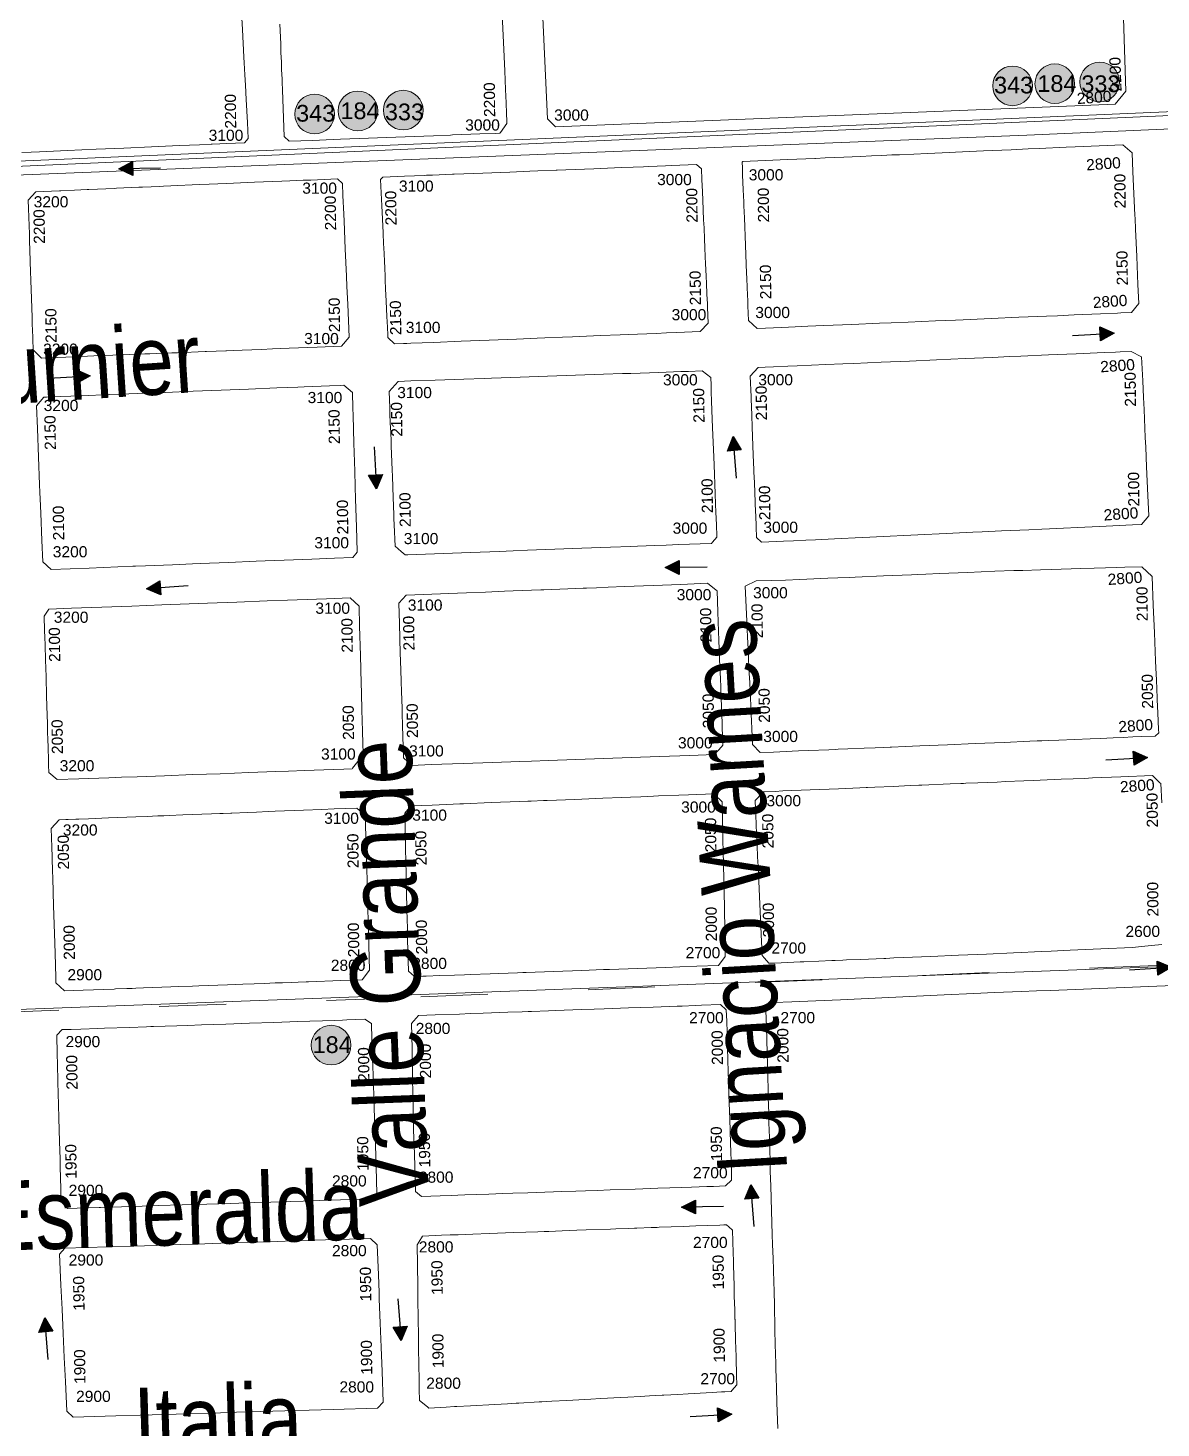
# Model space of a CAD drawing. Header units: millimetres. Extents: x 11558 to 23675, y 49449 to 61482.
# Drawn here: x 17866 to 18272, y 55561 to 56063 of the extents above; entities that cross this region are included whole.
import ezdxf

# ---------------------------------------------------------------- set-up
doc = ezdxf.new("R2010")
doc.units = ezdxf.units.MM
doc.linetypes.add('ACAD_ISO03W100', pattern=[30, 12, -18])
for name, color, linetype in [('0. plano base - nombres calles', 22, 'Continuous'), ('0. Plano Base - PLANO', 254, 'Continuous'), ('0. Plano base - sentido calles', 253, 'Continuous'), ('0.BARRIOS - DIVISIÓN', 12, 'ACAD_ISO03W100'), ('7. puesta en valor CC la lucila', 212, 'Continuous'), ('Linea 343 IDA', 55, 'Continuous'), ('numeración', 7, 'Continuous')]:
    doc.layers.add(name, color=color, linetype=linetype)
for name, color, linetype, true_color in [('Linea 184 IDA', 7, 'Continuous', 0x3d3d3d), ('Linea 184 REGRESO', 7, 'Continuous', 0x18f75b), ('Linea 707 - ex333', 7, 'Continuous', 0xad002b)]:
    doc.layers.add(name, color=color, linetype=linetype, true_color=true_color)
doc.layers.get('7. puesta en valor CC la lucila').off()
doc.styles.get("Standard").update_dxf_attribs({"font": 'arial.ttf'})

# ---------------------------------------------------------------- blocks, each defined once
blk = doc.blocks.new('MANZANAS')
at = {"layer": '0. Plano Base - PLANO', "color": 0, "linetype": 'Continuous', "lineweight": 5}
for points in [[(5637506.24, 6179281.52), (5637349.55, 6179191.89), (5637345.66, 6179193.1), (5637314.43, 6179247.1), (5637292.93, 6179286.28), (5637285.86, 6179298.61), (5637273.61, 6179319.95), (5637271.47, 6179323.68), (5637256.5, 6179349.17), (5637236.91, 6179382.53), (5637190.11, 6179463.77), (5637191.28, 6179468.04), (5637366.37, 6179572.37), (5637369.73, 6179571.55), (5637468.05, 6179398.92), (5637492.09, 6179356.39), (5637525.14, 6179297.57), (5637523.9, 6179291.62)], [(5637454.73, 6179165.48), (5637447.03, 6179161.05), (5637442.97, 6179162.21), (5637440.39, 6179166.71), (5637439.53, 6179168.22), (5637437.13, 6179172.4), (5637435.4, 6179175.43), (5637434.6, 6179176.82), (5637429.54, 6179185.68), (5637424.67, 6179194.18), (5637422.55, 6179197.88), (5637421.83, 6179199.14), (5637419.68, 6179202.9), (5637417.03, 6179207.53), (5637415.76, 6179209.74), (5637414.78, 6179211.46), (5637414.87, 6179211.8), (5637421.83, 6179215.81), (5637428.9, 6179219.89), (5637437.3, 6179224.74), (5637437.43, 6179224.81), (5637440.44, 6179226.55), (5637446.33, 6179229.95), (5637451.45, 6179232.91), (5637454.88, 6179234.88), (5637458.14, 6179236.77), (5637461.19, 6179238.53), (5637463.55, 6179239.89), (5637467.99, 6179242.45), (5637472.27, 6179244.92), (5637479.1, 6179248.87), (5637481, 6179249.96), (5637489.71, 6179254.99), (5637498.31, 6179259.95), (5637503.58, 6179262.99), (5637506.98, 6179264.95), (5637515.36, 6179269.79), (5637518.21, 6179271.43), (5637525.7, 6179275.76), (5637528.32, 6179277.27), (5637530.52, 6179278.54), (5637533.05, 6179280), (5637537.27, 6179278.97), (5637540.72, 6179272.99), (5637545.89, 6179264.05), (5637548.48, 6179259.58), (5637549.08, 6179258.54), (5637550.99, 6179255.22), (5637555.92, 6179246.7), (5637560.92, 6179238.04), (5637564.32, 6179232.16), (5637563.51, 6179228.03), (5637560.15, 6179226.09), (5637559.12, 6179225.5), (5637553.9, 6179222.51), (5637545.66, 6179217.76), (5637540.5, 6179214.8), (5637537.08, 6179212.83), (5637528.47, 6179207.88), (5637519.8, 6179202.9), (5637511.16, 6179197.93), (5637508.74, 6179196.53), (5637502.49, 6179192.94), (5637494.03, 6179188.08), (5637488.69, 6179185.01), (5637485.13, 6179182.96), (5637476.53, 6179178.02), (5637467.81, 6179173), (5637462.83, 6179170.14), (5637458.9, 6179167.88)], [(5637490.61, 6179097.74), (5637483.78, 6179093.78), (5637481.41, 6179094.43), (5637479.48, 6179097.8), (5637477.44, 6179101.38), (5637476.92, 6179102.29), (5637473.39, 6179108.49), (5637471.67, 6179111.49), (5637469.71, 6179114.93), (5637469.39, 6179115.5), (5637466.68, 6179120.23), (5637461.8, 6179128.79), (5637459.67, 6179132.53), (5637456.74, 6179137.67), (5637456.4, 6179138.26), (5637452.71, 6179144.72), (5637453.8, 6179148.79), (5637453.9, 6179148.85), (5637456.03, 6179150.07), (5637458.58, 6179151.54), (5637463, 6179154.09), (5637465.9, 6179155.76), (5637474.84, 6179160.91), (5637480.11, 6179163.94), (5637483.57, 6179165.94), (5637492.04, 6179170.82), (5637500.83, 6179175.87), (5637509.31, 6179180.76), (5637518.16, 6179185.86), (5637526.79, 6179190.83), (5637531.91, 6179193.78), (5637535.48, 6179195.84), (5637544.07, 6179200.78), (5637552.75, 6179205.78), (5637561.37, 6179210.75), (5637564.9, 6179212.78), (5637566.39, 6179213.64), (5637569.82, 6179215.62), (5637574.03, 6179215.62), (5637578.35, 6179208.15), (5637581.35, 6179202.98), (5637583.51, 6179199.24), (5637588.54, 6179190.56), (5637590.31, 6179187.51), (5637593.81, 6179181.46), (5637599, 6179172.5), (5637602.63, 6179166.22), (5637601.76, 6179162.27), (5637598.97, 6179160.65), (5637588.66, 6179154.66), (5637584.16, 6179152.05), (5637575.31, 6179146.92), (5637573.19, 6179145.69), (5637570.78, 6179144.28), (5637566.7, 6179141.92), (5637558.23, 6179137), (5637552.27, 6179133.54), (5637549.34, 6179131.84), (5637541.04, 6179127.02), (5637532.27, 6179121.93), (5637527.92, 6179119.4), (5637523.69, 6179116.95), (5637517.39, 6179113.29), (5637515.01, 6179111.9), (5637506.37, 6179106.89), (5637500.47, 6179103.46), (5637497.55, 6179101.77), (5637493.68, 6179099.53)], [(5637337.04, 6179097.8), (5637334.25, 6179096.2), (5637331.03, 6179097.16), (5637330.61, 6179097.88), (5637329.2, 6179100.31), (5637327.24, 6179103.68), (5637324.52, 6179108.39), (5637322.27, 6179112.26), (5637320.68, 6179115), (5637319.94, 6179116.29), (5637318.59, 6179118.61), (5637317.24, 6179120.94), (5637314.82, 6179125.12), (5637314.2, 6179126.19), (5637312.18, 6179129.68), (5637307.26, 6179138.16), (5637306.17, 6179140.05), (5637302.58, 6179146.24), (5637302.89, 6179147.37), (5637309.66, 6179151.24), (5637315.92, 6179154.82), (5637316.51, 6179155.15), (5637318.36, 6179156.21), (5637324.61, 6179159.78), (5637325.11, 6179160.06), (5637334.02, 6179165.15), (5637342.49, 6179169.98), (5637348.75, 6179173.56), (5637351.16, 6179174.94), (5637356.93, 6179178.23), (5637357.19, 6179178.38), (5637359.87, 6179179.91), (5637365.69, 6179183.23), (5637368.64, 6179184.92), (5637375.12, 6179188.62), (5637377.17, 6179189.79), (5637380.94, 6179191.94), (5637384.12, 6179193.76), (5637385.76, 6179194.69), (5637390.99, 6179197.67), (5637392.9, 6179198.76), (5637400.65, 6179203.19), (5637402.9, 6179202.63), (5637404.83, 6179199.28), (5637407.05, 6179195.45), (5637408.51, 6179192.91), (5637412.04, 6179186.8), (5637413.5, 6179184.27), (5637415.51, 6179180.8), (5637417.02, 6179178.17), (5637418.7, 6179175.27), (5637419.88, 6179173.22), (5637422.13, 6179169.33), (5637422.19, 6179169.23), (5637423.43, 6179167.08), (5637425.36, 6179163.73), (5637427.12, 6179160.69), (5637427.77, 6179159.56), (5637430.57, 6179154.7), (5637429.4, 6179150.65), (5637422.08, 6179146.45), (5637418.93, 6179144.66), (5637415.68, 6179142.79), (5637407.02, 6179137.84), (5637404.48, 6179136.39), (5637398.34, 6179132.88), (5637394.05, 6179130.42), (5637389.66, 6179127.91), (5637386.51, 6179126.1), (5637381.03, 6179122.97), (5637378.68, 6179121.62), (5637372.25, 6179117.95), (5637363.67, 6179113.03), (5637354.96, 6179108.05), (5637346.33, 6179103.12), (5637339.27, 6179099.08), (5637338.02, 6179098.36)], [(5637522.22, 6179028.96), (5637518.11, 6179026.6), (5637514.4, 6179027.87), (5637511.56, 6179032.75), (5637510.12, 6179035.23), (5637510.07, 6179035.31), (5637508.98, 6179037.2), (5637508.88, 6179037.35), (5637507.38, 6179039.94), (5637505.95, 6179042.4), (5637504.61, 6179044.71), (5637503.25, 6179047.05), (5637501.49, 6179050.08), (5637500.26, 6179052.2), (5637499.06, 6179054.25), (5637497.13, 6179057.58), (5637495.03, 6179061.2), (5637492.12, 6179066.2), (5637485.83, 6179077.03), (5637488.47, 6179080.65), (5637493.33, 6179083.3), (5637497.63, 6179085.65), (5637502.14, 6179088.24), (5637510.84, 6179093.25), (5637513.89, 6179095), (5637517.46, 6179097.05), (5637519.35, 6179098.14), (5637528.11, 6179103.17), (5637536.91, 6179108.23), (5637538.76, 6179109.3), (5637541.35, 6179110.79), (5637545.56, 6179113.21), (5637554.32, 6179118.25), (5637562.76, 6179123.11), (5637568.71, 6179126.42), (5637571.56, 6179128.01), (5637577.1, 6179131.1), (5637580.57, 6179133.04), (5637589.7, 6179138.13), (5637593.89, 6179140.47), (5637601.04, 6179144.46), (5637603.48, 6179145.82), (5637608.78, 6179148.78), (5637613.69, 6179147.37), (5637618.82, 6179138.46), (5637623.75, 6179129.88), (5637628.77, 6179121.16), (5637631.19, 6179116.95), (5637632.08, 6179115.4), (5637633.91, 6179112.22), (5637635.32, 6179109.78), (5637635.74, 6179109.04), (5637638.05, 6179105.02), (5637641.08, 6179099.76), (5637641.67, 6179098.74), (5637641.04, 6179097.15), (5637636.91, 6179094.78), (5637634.08, 6179093.15), (5637631.06, 6179091.42), (5637627.97, 6179089.65), (5637626.03, 6179088.54), (5637623.97, 6179087.35), (5637620.83, 6179085.55), (5637611.03, 6179079.92), (5637607.88, 6179078.12), (5637605.79, 6179076.92), (5637604.31, 6179076.07), (5637602.03, 6179074.76), (5637594.1, 6179070.21), (5637585, 6179064.98), (5637576.38, 6179060.04), (5637567.8, 6179055.11), (5637563.29, 6179052.52), (5637559.03, 6179050.08), (5637558.52, 6179049.79), (5637556.44, 6179048.59), (5637553.9, 6179047.14), (5637550.43, 6179045.15), (5637545.43, 6179042.27), (5637542.4, 6179040.54), (5637541.71, 6179040.14), (5637539.52, 6179038.88), (5637533.14, 6179035.23), (5637530, 6179033.42), (5637524.26, 6179030.13)], [(5637193.91, 6179081.44), (5637194.94, 6179085.3), (5637202.26, 6179089.53), (5637202.7, 6179089.79), (5637207, 6179092.27), (5637210.9, 6179094.52), (5637211.37, 6179094.79), (5637219.35, 6179099.4), (5637220.05, 6179099.8), (5637226.92, 6179103.77), (5637228.09, 6179104.44), (5637233.46, 6179107.54), (5637234.66, 6179108.24), (5637236.86, 6179109.5), (5637236.94, 6179109.56), (5637245.67, 6179114.59), (5637248.8, 6179116.4), (5637254.22, 6179119.53), (5637262.88, 6179124.53), (5637271.46, 6179129.4), (5637273.92, 6179130.8), (5637278.07, 6179133.17), (5637280.48, 6179134.54), (5637288.81, 6179139.28), (5637291.11, 6179138.62), (5637293.27, 6179134.86), (5637296.58, 6179129.13), (5637297.83, 6179126.96), (5637302.78, 6179118.36), (5637307.72, 6179109.79), (5637309.57, 6179106.59), (5637312.74, 6179101.08), (5637318.65, 6179090.84), (5637317.68, 6179086.66), (5637310.19, 6179082.39), (5637301.44, 6179077.4), (5637296.22, 6179074.42), (5637292.79, 6179072.46), (5637286.8, 6179069.05), (5637284, 6179067.45), (5637281.91, 6179066.26), (5637281.71, 6179066.14), (5637275.67, 6179062.7), (5637275.26, 6179062.46), (5637266.64, 6179057.55), (5637264.85, 6179056.53), (5637262.31, 6179055.08), (5637257.94, 6179052.59), (5637256.45, 6179051.74), (5637249.41, 6179047.72), (5637240.56, 6179042.68), (5637238.56, 6179041.54), (5637236.46, 6179040.34), (5637231.84, 6179037.7), (5637224.22, 6179033.36), (5637220.19, 6179034.53), (5637216.42, 6179041.27), (5637215.98, 6179042.05), (5637214.47, 6179044.75), (5637209.59, 6179053.45), (5637204.82, 6179061.96), (5637202.49, 6179066.13), (5637201.27, 6179068.3), (5637199.85, 6179070.83), (5637198.45, 6179073.34), (5637195.38, 6179078.81)], [(5637373.33, 6179031.31), (5637372.43, 6179030.8), (5637370.6, 6179031.26), (5637367.78, 6179031.95), (5637364.05, 6179038.53), (5637362.91, 6179040.52), (5637362.16, 6179041.83), (5637359.15, 6179047.13), (5637355.45, 6179053.64), (5637354.28, 6179055.7), (5637350.04, 6179063.15), (5637349.25, 6179064.54), (5637347.55, 6179067.53), (5637345.97, 6179070.29), (5637344.27, 6179073.28), (5637343.24, 6179075.09), (5637340.35, 6179080.18), (5637341.51, 6179084.85), (5637345.53, 6179087.12), (5637353.11, 6179091.4), (5637362.09, 6179096.46), (5637368.42, 6179100.04), (5637370.72, 6179101.33), (5637379.66, 6179106.38), (5637388.2, 6179111.2), (5637396.97, 6179116.15), (5637405.7, 6179121.07), (5637411.64, 6179124.42), (5637414.23, 6179125.89), (5637422.97, 6179130.81), (5637429.88, 6179134.71), (5637432.24, 6179136.05), (5637436.5, 6179138.45), (5637440.38, 6179137.74), (5637441.7, 6179135.43), (5637442.92, 6179133.28), (5637444.54, 6179130.45), (5637446.14, 6179127.63), (5637449.32, 6179122.05), (5637454.44, 6179113.07), (5637457.45, 6179107.78), (5637459.34, 6179104.47), (5637460.98, 6179101.58), (5637462.84, 6179098.33), (5637464.28, 6179095.79), (5637466.54, 6179091.84), (5637468.53, 6179088.34), (5637468.75, 6179087.96), (5637468.14, 6179085.72), (5637467.98, 6179085.11), (5637464.52, 6179083.14), (5637457.81, 6179079.33), (5637453.84, 6179077.07), (5637450.38, 6179075.11), (5637444.94, 6179072.01), (5637442.87, 6179070.84), (5637436.52, 6179067.23), (5637427.58, 6179062.14), (5637419.14, 6179057.35), (5637410.62, 6179052.5), (5637406.19, 6179049.99), (5637401.76, 6179047.47), (5637392.91, 6179042.44), (5637384.29, 6179037.54), (5637381.62, 6179036.02)], [(5637274.06, 6178974.36), (5637262.23, 6178967.59), (5637258.26, 6178968.74), (5637254.48, 6178975.36), (5637249.62, 6178983.88), (5637247.07, 6178988.34), (5637245.95, 6178990.3), (5637244.53, 6178992.78), (5637239.64, 6179001.35), (5637234.57, 6179010.22), (5637230.5, 6179017.34), (5637231.46, 6179021.3), (5637232.26, 6179021.76), (5637233.13, 6179022.25), (5637243.31, 6179028.06), (5637251.92, 6179032.98), (5637257.95, 6179036.42), (5637260.7, 6179037.99), (5637266.74, 6179041.44), (5637269.35, 6179042.93), (5637277.95, 6179047.84), (5637286.74, 6179052.86), (5637292.3, 6179056.03), (5637295.22, 6179057.7), (5637304.04, 6179062.74), (5637307.3, 6179064.6), (5637310.56, 6179066.46), (5637312.59, 6179067.62), (5637320.49, 6179072.13), (5637323.83, 6179074.04), (5637324.91, 6179074.65), (5637328.82, 6179073.77), (5637331.59, 6179068.83), (5637332.86, 6179066.55), (5637337.72, 6179057.86), (5637342.59, 6179049.14), (5637345.29, 6179044.32), (5637347.5, 6179040.37), (5637352.35, 6179031.7), (5637356.66, 6179023.99), (5637356.79, 6179023.75), (5637356.18, 6179021.37), (5637350.53, 6179018.14), (5637343.46, 6179014.09), (5637334.83, 6179009.15), (5637331.71, 6179007.36), (5637326.08, 6179004.14), (5637317.52, 6178999.24), (5637308.7, 6178994.19), (5637306.32, 6178992.83), (5637300.01, 6178989.22), (5637291.65, 6178984.43), (5637288.55, 6178982.65), (5637287.67, 6178982.15), (5637282.99, 6178979.47)], [(5637415.42, 6178968.36), (5637409.41, 6178964.96), (5637405.52, 6178965.97), (5637399.84, 6178976.12), (5637397.76, 6178979.83), (5637396.9, 6178981.36), (5637395.26, 6178984.29), (5637394.02, 6178986.51), (5637392.02, 6178990.07), (5637388.47, 6178996.42), (5637387.22, 6178998.65), (5637381.99, 6179007.99), (5637378.38, 6179014.44), (5637379.49, 6179018.17), (5637395.45, 6179027.29), (5637398.31, 6179028.92), (5637404.18, 6179032.27), (5637410.08, 6179035.64), (5637412.76, 6179037.17), (5637421.39, 6179042.09), (5637422.31, 6179042.62), (5637429.88, 6179046.94), (5637434.58, 6179049.63), (5637435.68, 6179050.26), (5637438.79, 6179052.03), (5637442.36, 6179054.07), (5637447.45, 6179056.97), (5637456.39, 6179062.08), (5637465.01, 6179067), (5637473.31, 6179071.74), (5637477.33, 6179070.99), (5637477.66, 6179070.93), (5637481.37, 6179064.39), (5637483.15, 6179061.26), (5637486.45, 6179055.47), (5637489.4, 6179050.28), (5637491.37, 6179046.81), (5637491.79, 6179046.07), (5637492.19, 6179045.37), (5637493.17, 6179043.63), (5637494.76, 6179040.85), (5637495.96, 6179038.73), (5637496.43, 6179037.9), (5637496.68, 6179037.46), (5637501.13, 6179029.64), (5637501.48, 6179029.02), (5637501.81, 6179028.44), (5637505.01, 6179022.8), (5637505.03, 6179022.77), (5637504.85, 6179022.08), (5637503.9, 6179018.41), (5637496.19, 6179014.05), (5637486.68, 6179008.67), (5637477.88, 6179003.69), (5637469.33, 6178998.86), (5637460.61, 6178993.92), (5637452.1, 6178989.11), (5637446.75, 6178986.08), (5637443.1, 6178984.02), (5637434.56, 6178979.19), (5637425.39, 6178974)], [(5637305.61, 6178905.59), (5637298.91, 6178901.78), (5637295.06, 6178902.7), (5637293.77, 6178905), (5637292.71, 6178906.9), (5637292.38, 6178907.51), (5637291.24, 6178909.55), (5637290.31, 6178911.21), (5637289.67, 6178912.37), (5637287.68, 6178915.93), (5637286.51, 6178918.03), (5637283.52, 6178923.39), (5637281.64, 6178926.78), (5637278.45, 6178932.49), (5637276.76, 6178935.53), (5637275.55, 6178937.7), (5637274.73, 6178939.17), (5637273.47, 6178941.44), (5637272.51, 6178943.15), (5637271.8, 6178944.43), (5637268.11, 6178951.06), (5637267.79, 6178951.63), (5637268.08, 6178954.64), (5637275.15, 6178958.67), (5637284.62, 6178964.05), (5637293.93, 6178969.34), (5637303.28, 6178974.66), (5637317.61, 6178982.8), (5637326.76, 6178988.01), (5637336.15, 6178993.35), (5637342.51, 6178996.96), (5637345.49, 6178998.66), (5637348.86, 6179000.57), (5637351.61, 6179002.14), (5637354.65, 6179003.87), (5637362.08, 6179008.09), (5637366.28, 6179006.88), (5637369.79, 6179000.57), (5637374.86, 6178991.45), (5637379.69, 6178982.75), (5637381.38, 6178979.7), (5637384.44, 6178974.2), (5637386.07, 6178971.27), (5637388.19, 6178967.43), (5637391.95, 6178960.55), (5637392.12, 6178960.24), (5637391, 6178954.26), (5637390.94, 6178953.94), (5637388.36, 6178952.48), (5637385.06, 6178950.61), (5637376.2, 6178945.59), (5637371.14, 6178942.72), (5637367.2, 6178940.49), (5637358.72, 6178935.68), (5637349.82, 6178930.63), (5637341.24, 6178925.78), (5637332.42, 6178920.78), (5637323.88, 6178915.94), (5637318.99, 6178913.17), (5637315.08, 6178910.95)], [(5637447.72, 6178899.64), (5637445.18, 6178898.2), (5637442.3, 6178898.9), (5637436.9, 6178908.73), (5637434.86, 6178912.45), (5637433.37, 6178915.16), (5637431.68, 6178918.23), (5637428.61, 6178923.83), (5637426.68, 6178927.35), (5637426.3, 6178928.04), (5637425.1, 6178930.22), (5637423.73, 6178932.7), (5637420.84, 6178937.97), (5637415.04, 6178948.55), (5637415.81, 6178951.89), (5637422.42, 6178955.67), (5637428.94, 6178959.4), (5637431.09, 6178960.63), (5637432.2, 6178961.27), (5637440.84, 6178966.21), (5637449.66, 6178971.23), (5637452.25, 6178972.71), (5637453.23, 6178973.26), (5637457.14, 6178975.49), (5637457.8, 6178975.87), (5637458.24, 6178976.11), (5637466.9, 6178981.04), (5637475.62, 6178986.04), (5637481.52, 6178989.42), (5637484.25, 6178990.99), (5637487.42, 6178992.8), (5637491.43, 6178995.1), (5637492.99, 6178996), (5637499.32, 6178999.63), (5637502.32, 6179001.35), (5637510.12, 6179005.82), (5637514.18, 6179004.68), (5637516.95, 6178999.59), (5637520.95, 6178992.22), (5637522.53, 6178989.32), (5637522.55, 6178989.28), (5637527.47, 6178980.29), (5637532.25, 6178971.58), (5637540.63, 6178955.92), (5637540.09, 6178951.99), (5637533.24, 6178948.1), (5637528, 6178945.13), (5637523.55, 6178942.61), (5637514.77, 6178937.64), (5637505.99, 6178932.66), (5637504.13, 6178931.61), (5637497.37, 6178927.77), (5637488.55, 6178922.78), (5637479.98, 6178917.92), (5637478.92, 6178917.32), (5637477.36, 6178916.43), (5637474.35, 6178914.73), (5637471.23, 6178912.96), (5637468.74, 6178911.55), (5637462.64, 6178908.09), (5637460.74, 6178907.02), (5637457.61, 6178905.24), (5637453.08, 6178902.68), (5637448.76, 6178900.23)], [(5637341.96, 6178839.04), (5637336.17, 6178835.75), (5637332.13, 6178836.87), (5637331.17, 6178838.59), (5637326.91, 6178846.21), (5637323.49, 6178852.35), (5637318.63, 6178861.05), (5637313.8, 6178869.7), (5637313.52, 6178870.2), (5637312.83, 6178871.43), (5637310.06, 6178876.4), (5637308.4, 6178879.38), (5637305.14, 6178885.21), (5637306.19, 6178889.3), (5637308.24, 6178890.47), (5637308.99, 6178890.9), (5637311.36, 6178892.25), (5637311.92, 6178892.57), (5637312.35, 6178892.82), (5637315.31, 6178894.51), (5637321.55, 6178898.07), (5637330.11, 6178902.96), (5637333.58, 6178904.94), (5637336.92, 6178906.85), (5637338.83, 6178907.94), (5637340.51, 6178908.9), (5637344.71, 6178911.3), (5637347.65, 6178912.98), (5637353.65, 6178916.4), (5637356.28, 6178917.91), (5637357.26, 6178918.47), (5637359.65, 6178919.83), (5637359.95, 6178920), (5637364.91, 6178922.84), (5637367.69, 6178924.42), (5637371.34, 6178926.51), (5637373.51, 6178927.74), (5637382.34, 6178932.79), (5637388.08, 6178936.07), (5637391.85, 6178938.22), (5637398.98, 6178942.29), (5637402.88, 6178941.26), (5637406.47, 6178934.79), (5637406.62, 6178934.52), (5637411.21, 6178926.26), (5637411.61, 6178925.54), (5637411.97, 6178924.89), (5637414.39, 6178920.54), (5637416.19, 6178917.3), (5637416.32, 6178917.06), (5637417.05, 6178915.74), (5637421.2, 6178908.27), (5637422.85, 6178905.3), (5637425.5, 6178900.53), (5637429.81, 6178892.77), (5637428.98, 6178888.5), (5637422.35, 6178884.73), (5637412.31, 6178879.02), (5637411.67, 6178878.66), (5637411.6, 6178878.62), (5637409.01, 6178877.15), (5637406.89, 6178875.94), (5637404.13, 6178874.38), (5637402.93, 6178873.7), (5637401.87, 6178873.09), (5637398.52, 6178871.19), (5637395.32, 6178869.37), (5637391.78, 6178867.36), (5637386.97, 6178864.62), (5637378.06, 6178859.56), (5637376.13, 6178858.46), (5637371.79, 6178856), (5637369.38, 6178854.63), (5637360.83, 6178849.77), (5637358.45, 6178848.41), (5637357.3, 6178847.76), (5637356.77, 6178847.46), (5637355.59, 6178846.79), (5637352.06, 6178844.78), (5637351.64, 6178844.55)], [(5637489.52, 6178832.63), (5637483.73, 6178829.36), (5637481.02, 6178829.96), (5637474.49, 6178841.61), (5637470.2, 6178849.24), (5637466.04, 6178856.83), (5637463.35, 6178861.82), (5637461.96, 6178864.41), (5637460.96, 6178866.26), (5637459.17, 6178869.58), (5637458.11, 6178871.54), (5637457.77, 6178872.17), (5637456.3, 6178874.89), (5637451.98, 6178882.69), (5637452.92, 6178886.46), (5637458.06, 6178889.37), (5637465.67, 6178893.68), (5637469.15, 6178895.65), (5637473.05, 6178897.86), (5637480.81, 6178902.25), (5637485.22, 6178904.75), (5637487.12, 6178905.83), (5637488.18, 6178906.43), (5637493.45, 6178909.41), (5637495.77, 6178910.73), (5637503.66, 6178915.19), (5637507.68, 6178917.47), (5637510.89, 6178919.29), (5637518.41, 6178923.55), (5637526.17, 6178927.95), (5637533.64, 6178932.18), (5637535.15, 6178933.03), (5637539.27, 6178935.36), (5637541.2, 6178936.46), (5637547.17, 6178939.84), (5637549.89, 6178939.09), (5637551.86, 6178935.58), (5637553.87, 6178932), (5637556.27, 6178927.72), (5637558.95, 6178922.93), (5637560.47, 6178920.21), (5637564.79, 6178912.49), (5637569.02, 6178904.94), (5637571.06, 6178901.3), (5637573.24, 6178897.4), (5637577.92, 6178889.06), (5637578.76, 6178887.54), (5637579.75, 6178885.77), (5637578.72, 6178882.95), (5637574.95, 6178880.82), (5637572.91, 6178879.67), (5637568.13, 6178876.98), (5637565.07, 6178875.25), (5637561.38, 6178873.17), (5637557.57, 6178871.02), (5637550.47, 6178867.01), (5637542.65, 6178862.6), (5637538.64, 6178860.34), (5637535.01, 6178858.29), (5637531.94, 6178856.56), (5637527.6, 6178854.11), (5637519.62, 6178849.61), (5637517.01, 6178848.14), (5637512.23, 6178845.44), (5637509.13, 6178843.69), (5637504.77, 6178841.23), (5637497.23, 6178836.98), (5637495.14, 6178835.8), (5637492.99, 6178834.59)], [(5637441.98, 6178871.22), (5637443.87, 6178867.85), (5637445.46, 6178865.02), (5637446.81, 6178862.61), (5637448.23, 6178860.08), (5637449.86, 6178857.18), (5637452.09, 6178853.21), (5637454.05, 6178849.71), (5637455.84, 6178846.53), (5637457.84, 6178842.96), (5637458.2, 6178842.32), (5637458.91, 6178841.05), (5637462.47, 6178834.71), (5637464.45, 6178831.19), (5637469.07, 6178822.95), (5637468, 6178820.17), (5637462.73, 6178817.21), (5637461.99, 6178816.8), (5637458.54, 6178814.87), (5637454.51, 6178812.61), (5637446.86, 6178808.32), (5637442.77, 6178806.04), (5637439.88, 6178804.42), (5637439.35, 6178804.12), (5637436.7, 6178802.64), (5637431.73, 6178799.85), (5637424.23, 6178795.65), (5637416.68, 6178791.42), (5637413.94, 6178789.89), (5637409.03, 6178787.14), (5637401.54, 6178782.95), (5637393.98, 6178778.71), (5637386.02, 6178774.25), (5637383.47, 6178772.83), (5637382.96, 6178772.54), (5637378.89, 6178770.26), (5637376.14, 6178768.72), (5637373.05, 6178766.99), (5637369.91, 6178768.22), (5637368.14, 6178771.42), (5637367.74, 6178772.14), (5637363.89, 6178779.08), (5637362.6, 6178781.42), (5637359.51, 6178786.99), (5637355.44, 6178794.34), (5637353.11, 6178798.53), (5637351.13, 6178802.11), (5637349.19, 6178805.61), (5637348.28, 6178807.26), (5637346.88, 6178809.79), (5637346.03, 6178811.32), (5637344.29, 6178814.46), (5637340.98, 6178820.42), (5637341.88, 6178823.06), (5637344.65, 6178824.62), (5637347.71, 6178826.35), (5637353.03, 6178829.35), (5637355.09, 6178830.51), (5637362.84, 6178834.88), (5637368.2, 6178837.89), (5637369.59, 6178838.68), (5637370.34, 6178839.11), (5637377.71, 6178843.26), (5637381.09, 6178845.16), (5637385.38, 6178847.58), (5637388.99, 6178849.62), (5637392.96, 6178851.85), (5637400.43, 6178856.07), (5637407.96, 6178860.31), (5637415.47, 6178864.54), (5637419.21, 6178866.66), (5637423.15, 6178868.87), (5637426.92, 6178871), (5637429.44, 6178872.42), (5637430.81, 6178873.19), (5637436.38, 6178876.34), (5637439.23, 6178876.12)], [(5637526.39, 6178766.4), (5637521.03, 6178763.23), (5637520.4, 6178763.36), (5637516.82, 6178764.05), (5637514.89, 6178767.64), (5637513.77, 6178769.73), (5637512.66, 6178771.79), (5637511.31, 6178774.31), (5637507.37, 6178781.64), (5637505.47, 6178785.17), (5637503.21, 6178789.38), (5637499.27, 6178796.72), (5637496.22, 6178802.39), (5637495.04, 6178804.59), (5637494.66, 6178805.3), (5637493.08, 6178808.25), (5637491.03, 6178812.07), (5637490.37, 6178813.3), (5637490.45, 6178814.4), (5637490.65, 6178816.95), (5637496.54, 6178820.3), (5637499.26, 6178821.84), (5637501.72, 6178823.23), (5637504.03, 6178824.55), (5637506.31, 6178825.84), (5637511.38, 6178828.72), (5637519.15, 6178833.12), (5637526.62, 6178837.36), (5637528.6, 6178838.49), (5637530.01, 6178839.29), (5637534.23, 6178841.68), (5637538.75, 6178844.25), (5637541.65, 6178845.89), (5637549.23, 6178850.19), (5637550.9, 6178851.14), (5637554.85, 6178853.38), (5637556.71, 6178854.44), (5637557.48, 6178854.88), (5637561.95, 6178857.41), (5637563.8, 6178858.46), (5637564.45, 6178858.83), (5637571.95, 6178863.08), (5637575.86, 6178865.3), (5637579.46, 6178867.35), (5637583.34, 6178869.55), (5637584.6, 6178870.27), (5637585.48, 6178870.76), (5637586.5, 6178870.49), (5637588.26, 6178870.02), (5637592.21, 6178862.92), (5637593.6, 6178860.43), (5637594.34, 6178859.09), (5637597.98, 6178852.55), (5637599.74, 6178849.38), (5637602.18, 6178845.01), (5637603.8, 6178842.08), (5637603.86, 6178841.99), (5637604.35, 6178841.1), (5637604.43, 6178840.96), (5637605.63, 6178838.8), (5637605.66, 6178838.75), (5637606.39, 6178837.43), (5637607.75, 6178834.99), (5637608.66, 6178833.35), (5637610.51, 6178830.02), (5637613.63, 6178824.42), (5637615.22, 6178821.55), (5637614.59, 6178818.92), (5637614.48, 6178818.46), (5637612.51, 6178817.3), (5637611.49, 6178816.7), (5637608.64, 6178815.01), (5637601.24, 6178810.64), (5637598, 6178808.72), (5637593.71, 6178806.19), (5637593.15, 6178805.85), (5637589.22, 6178803.54), (5637586.37, 6178801.85), (5637582.56, 6178799.6), (5637578.25, 6178797.05), (5637576.3, 6178795.9), (5637574.12, 6178794.61), (5637571.13, 6178792.84), (5637563.72, 6178788.46), (5637559.12, 6178785.75), (5637556.02, 6178783.91), (5637555.12, 6178783.38), (5637548.88, 6178779.69), (5637548, 6178779.17), (5637545.32, 6178777.59), (5637541.5, 6178775.33), (5637533.92, 6178770.86), (5637533.94, 6178770.83), (5637529.74, 6178768.38), (5637529.03, 6178767.96)], [(5637422.78, 6178709), (5637409.43, 6178701.55), (5637406.37, 6178702.32), (5637401.04, 6178711.54), (5637396.7, 6178719.04), (5637392.37, 6178726.54), (5637388.03, 6178734.03), (5637383.69, 6178741.53), (5637378.13, 6178751.15), (5637378.8, 6178753.88), (5637392.41, 6178761.51), (5637399.96, 6178765.75), (5637407.51, 6178769.99), (5637415.06, 6178774.23), (5637422.62, 6178778.47), (5637430.17, 6178782.71), (5637437.72, 6178786.95), (5637445.27, 6178791.19), (5637452.82, 6178795.43), (5637460.38, 6178799.67), (5637467.93, 6178803.91), (5637474.44, 6178807.57), (5637477.65, 6178806.6), (5637482.99, 6178797.27), (5637486.15, 6178791.74), (5637487.28, 6178789.75), (5637491.55, 6178782.22), (5637495.83, 6178774.69), (5637500.1, 6178767.15), (5637505.56, 6178757.53), (5637504.71, 6178754.68), (5637490.87, 6178746.96), (5637483.3, 6178742.75), (5637475.74, 6178738.53), (5637468.17, 6178734.31), (5637460.61, 6178730.09), (5637453.04, 6178725.87), (5637445.48, 6178721.66), (5637437.91, 6178717.44), (5637430.35, 6178713.22)]]:
    blk.add_lwpolyline(points, close=True, dxfattribs=at)
for points in [[(5637314.03, 6179218.82), (5637319.06, 6179210.09), (5637324.1, 6179201.33), (5637327.47, 6179195.47), (5637329.81, 6179191.4), (5637330.22, 6179190.69), (5637331.31, 6179188.8), (5637333.53, 6179184.93), (5637332.95, 6179180.99), (5637332.91, 6179180.72), (5637331.36, 6179179.83), (5637326.62, 6179177.13), (5637318.11, 6179172.29), (5637317.53, 6179171.95), (5637312.15, 6179168.89), (5637309.16, 6179167.19), (5637300.46, 6179162.23), (5637291.93, 6179157.37), (5637283.19, 6179152.39), (5637280.87, 6179151.07), (5637274.45, 6179147.41), (5637267.23, 6179143.3), (5637264.79, 6179143.96), (5637256.61, 6179158.38), (5637255.14, 6179160.95), (5637254.64, 6179161.84), (5637252.93, 6179164.85), (5637251.59, 6179167.21), (5637249.87, 6179170.23), (5637248.37, 6179172.87), (5637244.89, 6179179.01)], [(5637228.72, 6179179.82), (5637233.85, 6179171.13), (5637238.87, 6179162.61), (5637239.9, 6179160.86), (5637242.09, 6179157.16), (5637244.01, 6179153.9), (5637246.6, 6179149.51), (5637250.81, 6179142.36), (5637253.71, 6179137.44), (5637253.16, 6179135.41), (5637247.56, 6179132.18), (5637245.56, 6179131.02), (5637243.17, 6179129.64), (5637242.84, 6179129.46), (5637239.21, 6179127.36), (5637232.96, 6179123.76), (5637224.28, 6179118.75), (5637215.67, 6179113.78), (5637207.11, 6179108.84), (5637198.19, 6179103.7), (5637189.43, 6179098.65), (5637186.88, 6179097.18), (5637183.96, 6179095.49)], [(5637677.7, 6179031.88), (5637674.52, 6179029.85), (5637672.53, 6179028.57), (5637671.46, 6179027.89), (5637668.77, 6179026.16), (5637658.96, 6179020.48), (5637649.4, 6179014.94), (5637643.53, 6179011.54), (5637640.54, 6179009.81), (5637638.38, 6179008.55), (5637634.32, 6179006.2), (5637631.85, 6179004.77), (5637623.47, 6178999.92), (5637614.73, 6178994.88), (5637606.1, 6178989.92), (5637597.46, 6178984.95), (5637594.62, 6178983.33), (5637592.07, 6178981.86), (5637591.5, 6178981.53), (5637586.73, 6178978.79), (5637584.23, 6178977.36), (5637579.91, 6178974.88), (5637578.76, 6178974.22), (5637576.32, 6178972.82), (5637575.83, 6178972.53), (5637575.28, 6178972.22), (5637571.26, 6178969.91), (5637566.59, 6178967.23), (5637565.5, 6178966.6), (5637557.61, 6178962.07), (5637556.79, 6178961.59), (5637555.71, 6178960.98), (5637553.49, 6178961.85), (5637552.28, 6178962.33), (5637551.36, 6178963.92), (5637550.85, 6178964.8), (5637549.84, 6178966.56), (5637536.24, 6178990.06), (5637534.52, 6178993.05), (5637534.04, 6178993.88), (5637531.89, 6178997.58), (5637528.78, 6179002.97), (5637528.3, 6179003.8), (5637527.48, 6179005.21), (5637524.44, 6179010.47), (5637524.76, 6179011.65), (5637525.58, 6179014.62), (5637525.97, 6179014.85), (5637529.25, 6179016.72), (5637531.72, 6179018.14), (5637540.2, 6179023.01), (5637548.95, 6179028.03), (5637555.67, 6179031.89), (5637557.56, 6179032.98), (5637558.02, 6179033.24), (5637560.31, 6179034.56), (5637565.99, 6179037.81), (5637571.28, 6179040.85), (5637574, 6179042.42), (5637574.93, 6179042.95), (5637583.74, 6179048), (5637587.06, 6179049.91), (5637587.9, 6179050.4), (5637588.66, 6179050.83), (5637592.36, 6179052.95), (5637598.33, 6179056.38), (5637601.01, 6179057.92), (5637606.71, 6179061.19), (5637609.56, 6179062.82), (5637618.31, 6179067.85), (5637622.04, 6179069.99), (5637625.57, 6179072.01), (5637628.06, 6179073.45), (5637636.89, 6179078.52), (5637646.72, 6179084.16), (5637648.2, 6179083.7), (5637649.35, 6179083.34), (5637650.24, 6179083.07), (5637650.68, 6179082.93), (5637654.27, 6179077.02)], [(5637635.47, 6178814.36), (5637631, 6178822.39), (5637628.33, 6178827.18), (5637626.63, 6178830.23), (5637625.03, 6178833.11), (5637623.96, 6178835.03), (5637622.64, 6178837.4), (5637618.49, 6178844.9), (5637616.61, 6178848.33), (5637615.43, 6178850.47), (5637614.86, 6178851.5), (5637614.15, 6178852.8), (5637611.45, 6178857.71), (5637610.1, 6178860.18), (5637607.87, 6178864.16), (5637605.89, 6178867.71), (5637603.41, 6178872.12), (5637601.65, 6178875.25), (5637597.47, 6178882.67), (5637593.09, 6178890.47), (5637590.61, 6178894.9), (5637588.86, 6178898.07), (5637584.69, 6178905.6), (5637582.15, 6178910.2), (5637580.45, 6178913.27), (5637577.71, 6178918.22), (5637576.14, 6178921.07), (5637572.65, 6178927.37), (5637572.03, 6178928.47), (5637567.78, 6178936.11), (5637565.43, 6178940.32), (5637562.54, 6178945.51), (5637563.87, 6178949.33), (5637569.4, 6178952.5), (5637576.88, 6178956.81), (5637584.58, 6178961.24), (5637616.71, 6178979.91), (5637625.97, 6178985.27), (5637632.33, 6178988.92), (5637640.78, 6178993.75), (5637645.47, 6178996.43), (5637649.93, 6178998.99), (5637693.12, 6179023.72)]]:
    blk.add_lwpolyline(points, dxfattribs=at)
blk = doc.blocks.new('184 ida')
at = {"layer": 'Linea 184 IDA', "lineweight": 211, "true_color": 0xededed}
h = blk.add_hatch(color=7, dxfattribs=at)
h.dxf.hatch_style = 1
edge = h.paths.add_edge_path()
edge.add_arc((0, 0), 7.11, 0, 360)
at = {"layer": 'Linea 184 IDA', "lineweight": 9}
blk.add_circle((0, 0), 7.11, dxfattribs=at)
at = {"layer": 'Linea 184 IDA', "lineweight": 15, "insert": (-6.6, 3.17), "char_height": 6, "attachment_point": 1}
blk.add_mtext_dynamic_manual_height_columns('184', width=16.4579, gutter_width=12.5, heights=[0], dxfattribs=at)
blk = doc.blocks.new('184 vuelta')
at = {"layer": 'Linea 184 REGRESO', "lineweight": 211, "true_color": 0xededed}
h = blk.add_hatch(color=7, dxfattribs=at)
h.dxf.hatch_style = 1
edge = h.paths.add_edge_path()
edge.add_arc((0, 0), 7.11, 0, 360)
at = {"layer": 'Linea 184 REGRESO', "lineweight": 9}
blk.add_circle((0, 0), 7.11, dxfattribs=at)
at = {"layer": 'Linea 184 REGRESO', "lineweight": 15, "insert": (-6.26, 3.05), "char_height": 6, "attachment_point": 1}
blk.add_mtext_dynamic_manual_height_columns('184', width=16.4579, gutter_width=12.5, heights=[0], dxfattribs=at)
blk = doc.blocks.new('343 ida')
at = {"layer": 'Linea 343 IDA', "lineweight": 211, "true_color": 0xededed}
h = blk.add_hatch(color=7, dxfattribs=at)
h.dxf.hatch_style = 1
edge = h.paths.add_edge_path()
edge.add_arc((0, 0), 7.11, 0, 360)
at = {"layer": 'Linea 343 IDA', "lineweight": 15}
blk.add_circle((0, 0), 7.11, dxfattribs=at)
at = {"layer": 'Linea 343 IDA', "lineweight": 211, "insert": (-6.63, 3.28), "char_height": 6, "attachment_point": 1}
blk.add_mtext_dynamic_manual_height_columns('343', width=12.2859, gutter_width=12.5, heights=[0], dxfattribs=at)
blk = doc.blocks.new('707 ida')
at = {"layer": 'Linea 707 - ex333', "lineweight": 211, "true_color": 0xededed}
h = blk.add_hatch(color=7, dxfattribs=at)
h.dxf.hatch_style = 1
edge = h.paths.add_edge_path()
edge.add_arc((-10.26, 6.45), 7.11, 0, 360)
at = {"layer": 'Linea 707 - ex333', "lineweight": 9}
blk.add_circle((-10.26, 6.45), 7.11, dxfattribs=at)
at = {"layer": 'Linea 707 - ex333', "lineweight": 211, "insert": (-16.82, 8.81), "char_height": 6, "attachment_point": 1}
blk.add_mtext_dynamic_manual_height_columns('333', width=27.2677, gutter_width=12.5, heights=[0], dxfattribs=at)

msp = doc.modelspace()

# ---------------------------------------------------------------- hatches: boundary and pattern name
at = {"layer": '0. Plano base - sentido calles', "linetype": 'Continuous', "lineweight": 25, "ltscale": 2, "true_color": 0x1a1a1a}
h = msp.add_hatch(color=250, dxfattribs=at)
h.dxf.hatch_style = 1
h.paths.add_polyline_path([(17898.67, 56012.71), (17903.7, 56010.27), (17903.67, 56012.77)])
h.paths.add_polyline_path([(17898.67, 56012.71), (17903.67, 56012.77), (17903.64, 56015.27)])
h = msp.add_hatch(color=250, dxfattribs=at)
h.dxf.hatch_style = 1
h.paths.add_polyline_path([(18255.58, 55953.75), (18250.44, 55955.95), (18250.59, 55953.45)])
h.paths.add_polyline_path([(18255.58, 55953.75), (18250.59, 55953.45), (18250.74, 55950.96)])
h = msp.add_hatch(color=250, dxfattribs=at)
h.dxf.hatch_style = 1
h.paths.add_polyline_path([(17888.43, 55938.47), (17883.29, 55940.67), (17883.44, 55938.17)])
h.paths.add_polyline_path([(17888.43, 55938.47), (17883.44, 55938.17), (17883.59, 55935.68)])
h = msp.add_hatch(color=250, dxfattribs=at)
h.dxf.hatch_style = 1
h.paths.add_polyline_path([(18119, 55916.61), (18116.92, 55911.42), (18119.42, 55911.63)])
h.paths.add_polyline_path([(18119, 55916.61), (18119.42, 55911.63), (18121.91, 55911.84)])
h = msp.add_hatch(color=250, dxfattribs=at)
h.dxf.hatch_style = 1
h.paths.add_polyline_path([(17991.07, 55897.93), (17993.28, 55903.07), (17990.78, 55902.92)])
h.paths.add_polyline_path([(17991.07, 55897.93), (17990.78, 55902.92), (17988.29, 55902.78)])
h = msp.add_hatch(color=250, dxfattribs=at)
h.dxf.hatch_style = 1
h.paths.add_polyline_path([(18094.63, 55869.66), (18099.66, 55867.21), (18099.63, 55869.71)])
h.paths.add_polyline_path([(18094.63, 55869.66), (18099.63, 55869.71), (18099.6, 55872.21)])
h = msp.add_hatch(color=250, dxfattribs=at)
h.dxf.hatch_style = 1
h.paths.add_polyline_path([(17908.62, 55862.09), (17913.77, 55859.92), (17913.61, 55862.41)])
h.paths.add_polyline_path([(17908.62, 55862.09), (17913.61, 55862.41), (17913.44, 55864.91)])
h = msp.add_hatch(color=250, dxfattribs=at)
h.dxf.hatch_style = 1
h.paths.add_polyline_path([(18267.56, 55801.59), (18262.42, 55803.78), (18262.57, 55801.29)])
h.paths.add_polyline_path([(18267.56, 55801.59), (18262.57, 55801.29), (18262.72, 55798.79)])
h = msp.add_hatch(color=250, dxfattribs=at)
h.dxf.hatch_style = 1
h.paths.add_polyline_path([(18276.12, 55726.33), (18270.98, 55728.52), (18271.13, 55726.02)])
h.paths.add_polyline_path([(18276.12, 55726.33), (18271.13, 55726.02), (18271.28, 55723.53)])
h = msp.add_hatch(color=250, dxfattribs=at)
h.dxf.hatch_style = 1
h.paths.add_polyline_path([(18125.28, 55648.31), (18123.2, 55643.12), (18125.69, 55643.32)])
h.paths.add_polyline_path([(18125.28, 55648.31), (18125.69, 55643.32), (18128.18, 55643.53)])
h = msp.add_hatch(color=250, dxfattribs=at)
h.dxf.hatch_style = 1
h.paths.add_polyline_path([(18100.5, 55640.25), (18105.54, 55637.83), (18105.5, 55640.33)])
h.paths.add_polyline_path([(18100.5, 55640.25), (18105.5, 55640.33), (18105.46, 55642.83)])
h = msp.add_hatch(color=250, dxfattribs=at)
h.dxf.hatch_style = 1
h.paths.add_polyline_path([(17872.15, 55600.58), (17870.07, 55595.39), (17872.56, 55595.59)])
h.paths.add_polyline_path([(17872.15, 55600.58), (17872.56, 55595.59), (17875.05, 55595.8)])
h = msp.add_hatch(color=250, dxfattribs=at)
h.dxf.hatch_style = 1
h.paths.add_polyline_path([(17999.95, 55592.48), (18002.06, 55597.65), (17999.57, 55597.47)])
h.paths.add_polyline_path([(17999.95, 55592.48), (17999.57, 55597.47), (17997.08, 55597.28)])
h = msp.add_hatch(color=250, dxfattribs=at)
h.dxf.hatch_style = 1
h.paths.add_polyline_path([(18118.5, 55566.08), (18113.36, 55568.27), (18113.51, 55565.78)])
h.paths.add_polyline_path([(18118.5, 55566.08), (18113.51, 55565.78), (18113.66, 55563.28)])

# ---------------------------------------------------------------- linework, layer by layer
at = {"layer": '0. Plano base - sentido calles', "color": 250, "linetype": 'Continuous', "lineweight": 25, "ltscale": 2, "true_color": 0x1a1a1a}
for points in [[(17913.67, 56012.88), (17898.67, 56012.71), (17903.64, 56015.27), (17903.7, 56010.27), (17898.67, 56012.71)], [(18240.61, 55952.85), (18255.58, 55953.75), (18250.74, 55950.96), (18250.44, 55955.95), (18255.58, 55953.75)], [(17873.46, 55937.57), (17888.43, 55938.47), (17883.59, 55935.68), (17883.29, 55940.67), (17888.43, 55938.47)], [(18120.24, 55901.66), (18119, 55916.61), (18121.91, 55911.84), (18116.92, 55911.42), (18119, 55916.61)], [(17990.22, 55912.91), (17991.07, 55897.93), (17988.29, 55902.78), (17993.28, 55903.07), (17991.07, 55897.93)], [(18109.63, 55869.83), (18094.63, 55869.66), (18099.6, 55872.21), (18099.66, 55867.21), (18094.63, 55869.66)], [(17923.59, 55863.06), (17908.62, 55862.09), (17913.44, 55864.91), (17913.77, 55859.92), (17908.62, 55862.09)], [(18252.59, 55800.68), (18267.56, 55801.59), (18262.72, 55798.79), (18262.42, 55803.78), (18267.56, 55801.59)], [(18261.14, 55725.42), (18276.12, 55726.33), (18271.28, 55723.53), (18270.98, 55728.52), (18276.12, 55726.33)], [(18126.51, 55633.36), (18125.28, 55648.31), (18128.18, 55643.53), (18123.2, 55643.12), (18125.28, 55648.31)], [(18115.5, 55640.5), (18100.5, 55640.25), (18105.46, 55642.83), (18105.54, 55637.83), (18100.5, 55640.25)], [(17998.81, 55607.44), (17999.95, 55592.48), (17997.08, 55597.28), (18002.06, 55597.65), (17999.95, 55592.48)], [(17873.38, 55585.63), (17872.15, 55600.58), (17875.05, 55595.8), (17870.07, 55595.39), (17872.15, 55600.58)], [(18103.53, 55565.17), (18118.5, 55566.08), (18113.66, 55563.28), (18113.36, 55568.27), (18118.5, 55566.08)]]:
    msp.add_lwpolyline(points, dxfattribs=at)
at = {"layer": '0.BARRIOS - DIVISIÓN', "color": 14, "lineweight": 18, "ltscale": 2}
msp.add_lwpolyline([(21185.39, 56161.52), (21178.83, 56000.77), (21300.45, 55999.5), (21270.69, 55899.86), (21171.53, 55912.66), (21162.25, 55848.43), (21316.32, 55824.7), (21324.08, 55861.86), (21338.64, 55861.3), (21331.71, 55780.29), (21308.87, 55782.23), (21312.44, 55804.88), (21216.26, 55816.03), (21208.47, 55759.38), (21183.69, 55761.94), (21190.38, 55818.05), (20969.49, 55832.27), (20681.41, 55821.47), (19757.42, 55789.39), (18967.23, 55750.75), (18450.62, 55734.7), (17997.13, 55715.25), (17552.48, 55699.13), (17505.57, 56634.4)], dxfattribs=at)
at = {"layer": 'Linea 184 IDA', "lineweight": 15}
msp.add_lwpolyline([(16878.08, 55675.73), (16878.08, 55675.73), (17560.61, 55699.89), (18038.89, 55717.75), (18690.12, 55742.26), (19230.3, 55762.91), (19236.52, 55614.09), (19251.64, 55253.73), (19262.26, 55226.04), (19274.53, 55208.74), (19283.65, 54973.8), (19287.89, 54757.11), (19014.44, 54750.37), (18782.58, 54745.19), (18798.61, 54167.16), (18802.28, 53937.09), (19426.76, 53949.15), (19593.58, 53953.2), (19584.37, 53851.92), (19560.85, 53617.56), (19560.94, 53604.07), (19532.14, 53324.74)], dxfattribs=at)
at = {"layer": 'Linea 184 REGRESO', "lineweight": 15}
msp.add_lwpolyline([(18925.72, 54068.75), (18922.92, 54234.62), (18918.46, 54436.58), (18911.58, 54637.9), (18907.37, 54799.57), (18905.84, 54856.34), (19338.26, 54867.96), (19412.79, 54869.99), (19406.06, 55113.31), (19396.81, 55329.57), (19392.8, 55476.76), (19078.64, 55459.12), (18743.66, 55443.55), (18743.13, 55591.1), (18726.44, 56046.68), (18224.33, 56024.77), (17468.49, 55994.84), (17081.69, 55981.68), (16780.07, 55969.7), (16774.1, 56072.01)], dxfattribs=at)
at = {"layer": 'Linea 343 IDA', "lineweight": 15}
msp.add_lwpolyline([(19341.47, 56076.12), (18627.75, 56047.28), (17606.8, 56002.27), (17575.95, 56501.2)], dxfattribs=at)
at = {"layer": 'Linea 707 - ex333', "lineweight": 15}
msp.add_lwpolyline([(20768.2, 56458.06), (20544.4, 56451.06), (20537.99, 56656.66), (20335.37, 56650.07), (20336.38, 56746.84), (19806.95, 56735.94), (19806.79, 56730.33), (19805.14, 56673.31), (19798.92, 56520.24), (19790.34, 56420.96), (19746.53, 56093.63), (19023.06, 56065.25), (17603.5, 56004.23), (17584.54, 56331.61), (17574.29, 56500.95), (17549.93, 56664.61), (17480.73, 56999.38), (17364.89, 56998.04), (17439.93, 56623.18), (16698.16, 56586.31), (16737.02, 56278.82), (15906.22, 56238.18)], dxfattribs=at)

# ---------------------------------------------------------------- block references
at = {"layer": '0. Plano Base - PLANO', "color": 28, "lineweight": 5, "true_color": 0x0d0d0d, "rotation": 332.5463477508169}
msp.add_blockref('MANZANAS', (-7833237.48, -2828296.13), dxfattribs=at)
at = {"layer": '7. puesta en valor CC la lucila', "color": 250, "lineweight": 30, "rotation": 332.5463477508169}
msp.add_blockref('MANZANAS', (-7833237.48, -2828296.13), dxfattribs=at)
at = {"layer": 'Linea 184 IDA', "lineweight": 15}
msp.add_blockref('184 ida', (17974.82, 55698.39), dxfattribs=at)
at = {"layer": 'Linea 184 REGRESO', "lineweight": 15}
for p in [(18234.33, 56043.19), (17984.45, 56033.42)]:
    msp.add_blockref('184 vuelta', p, dxfattribs=at)
at = {"layer": 'Linea 343 IDA', "lineweight": 15}
for p in [(18219.19, 56042.41), (17968.94, 56032.3)]:
    msp.add_blockref('343 ida', p, dxfattribs=at)
at = {"layer": 'Linea 707 - ex333', "lineweight": 15}
for p in [(18260.68, 56037.36), (18010.96, 56027.25)]:
    msp.add_blockref('707 ida', p, dxfattribs=at)

# ---------------------------------------------------------------- texts
at = {"layer": '0. plano base - nombres calles', "color": 250, "lineweight": 15, "true_color": 0x1a1a1a, "char_height": 25, "attachment_point": 1}
for s, insert, rotation in [('{\\fArial Narrow|b0|i0|c0|p34;Rastreador Fournier}', (17671.29, 55940.99), 3.7358), ('{\\fArial Narrow|b0|i0|c0|p34;Ignacio Warnes}', (18113.47, 55651.63), 93.3066), ('{\\fArial Narrow|b0|i0|c0|p34;Valle Grande}', (17984.99, 55640.25), 92.1998), ('{\\fArial Narrow|b0|i0|c0|p34;Esmeralda}', (17849.19, 55649.48), 1.778), ('{\\fArial Narrow|b0|i0|c0|p34;Italia}', (17903.63, 55575.42), 1.778)]:
    msp.add_mtext_dynamic_manual_height_columns(s, width=329.255, gutter_width=12.5, heights=[0], dxfattribs=dict(at, insert=insert, rotation=rotation))
at = {"layer": 'numeración', "color": 251, "true_color": 0x606162, "char_height": 4, "attachment_point": 1}
for s, insert, rotation in [('2200', (18254.29, 56040.26), 92.2018), ('2200', (18029.68, 56031.21), 90.6203), ('2200', (17936.82, 56027.06), 90.6203), ('2800', (18242.08, 56039.85), 4.0274), ('2800', (18245.43, 56016.04), 4.0274), ('2200', (18255.75, 55998.43), 90.6203), ('2200', (17972.66, 55990.57), 90.6203), ('2200', (17994.31, 55992.35), 90.6203), ('2200', (18102.25, 55993.32), 90.6203), ('2200', (18127.91, 55993.42), 90.6203), ('2200', (17868.24, 55985.72), 90.6203), ('2150', (18256.52, 55970.84), 90.6203), ('2150', (18128.68, 55965.84), 90.6203), ('2150', (18103.47, 55963.68), 90.6203), ('2800', (18247.79, 55966.67), 4.0274), ('2150', (17872.45, 55950.19), 90.6203), ('2150', (17974.07, 55954.02), 90.6203), ('2150', (17996.01, 55953), 90.6203), ('2800', (18250.48, 55943.64), 4.0274), ('2150', (18259.45, 55927.32), 90.6203), ('2150', (18104.74, 55921.57), 90.6203), ('2150', (18127.14, 55922.42), 90.6203), ('2150', (17996.4, 55916.57), 90.6203), ('2150', (17872.15, 55911.81), 90.6203), ('2150', (17973.99, 55913.93), 90.6203), ('2100', (18107.76, 55889.16), 90.6203), ('2100', (18260.66, 55891.52), 90.6203), ('2100', (17999.42, 55884.16), 90.6203), ('2100', (18128.35, 55886.63), 90.6203), ('2100', (17875.16, 55879.4), 90.6203), ('2100', (17977.01, 55881.52), 90.6203), ('2800', (18251.7, 55890.48), 4.0274), ('2800', (18253.14, 55867.37), 4.0274), ('2100', (18263.68, 55850.4), 90.6203), ('2100', (18125.66, 55844.27), 90.6203), ('2100', (17978.62, 55839.1), 90.6203), ('2100', (18000.75, 55839.9), 90.6203), ('2100', (18107.24, 55842.81), 90.6203), ('2100', (17873.72, 55835.79), 90.6203), ('2050', (18265.6, 55819.02), 90.6203), ('2050', (18128.2, 55813.95), 90.6203), ('2050', (18108.14, 55811.99), 90.6203), ('2050', (17979.08, 55807.83), 90.6203), ('2050', (18002.01, 55808.48), 90.6203), ('2050', (17874.7, 55802.75), 90.6203), ('2800', (18256.97, 55814.54), 4.0274), ('2800', (18257.55, 55792.98), 4.0274), ('2050', (18267.3, 55776.43), 90.6203), ('2050', (18129.5, 55768.92), 90.6203), ('2050', (18109, 55767.51), 90.6203), ('2050', (17876.9, 55761.34), 90.6203), ('2050', (17980.74, 55761.83), 90.6203), ('2050', (18005.09, 55762.84), 90.6203), ('2000', (18267.51, 55744.49), 90.6203), ('2000', (18109.21, 55735.57), 90.6203), ('2000', (18129.71, 55736.99), 90.6203), ('2000', (17878.99, 55728.97), 90.6203), ('2000', (17980.95, 55729.89), 90.6203), ('2000', (18005.3, 55730.9), 90.6203), ('2000', (18111.36, 55691.24), 90.6203), ('2000', (18134.88, 55692.03), 90.6203), ('2000', (17984.58, 55685.2), 90.6203), ('2000', (18006.71, 55686.43), 90.6203), ('2000', (17879.93, 55682.39), 90.6203), ('1950', (17984.27, 55653.26), 90.6203), ('1950', (18006.39, 55654.49), 90.6203), ('1950', (18111.05, 55656.77), 90.6203), ('1950', (17879.61, 55650.45), 90.6203), ('1950', (18010.88, 55608.75), 90.6203), ('1950', (18111.71, 55610.75), 90.6203), ('1950', (17882.44, 55603.1), 90.6203), ('1950', (17985.26, 55606.43), 90.6203), ('1900', (18112.04, 55584.48), 90.6203), ('1900', (17985.59, 55580.15), 90.6203), ('1900', (18011.22, 55582.48), 90.6203), ('1900', (17882.77, 55576.83), 90.6203)]:
    msp.add_mtext_dynamic_manual_height_columns(s, width=16.0314, gutter_width=12.5, heights=[0], dxfattribs=dict(at, insert=insert, rotation=rotation))
for s, insert in [('3000', (18054.81, 56033.95)), ('3000', (18022.91, 56030.39)), ('3100', (17930.93, 56026.69)), ('3000', (18124.58, 56012.51)), ('3100', (17964.5, 56007.73)), ('3100', (17999.15, 56008.47)), ('3000', (18091.73, 56010.81)), ('3200', (17868.2, 56002.84)), ('3000', (18096.93, 55962.36)), ('3000', (18126.93, 55963.14)), ('3100', (18001.62, 55957.79)), ('3100', (17965.17, 55953.79)), ('3200', (17871.57, 55949.98)), ('3000', (18093.84, 55938.99)), ('3000', (18128.01, 55939.02)), ('3100', (17966.41, 55932.64)), ('3100', (17998.54, 55934.42)), ('3200', (17871.79, 55929.79)), ('3100', (18000.87, 55882.06)), ('3000', (18097.29, 55885.79)), ('3000', (18129.81, 55886.11)), ('3200', (17875.04, 55877.33)), ('3100', (17968.82, 55880.56)), ('3000', (18098.75, 55861.94)), ('3000', (18126.14, 55862.63)), ('3100', (17969.19, 55857.08)), ('3100', (18002.34, 55858.21)), ('3200', (17875.4, 55853.85)), ('3000', (18129.79, 55811.09)), ('3000', (18099.21, 55808.81)), ('3100', (17971.22, 55804.79)), ('3100', (18002.79, 55805.91)), ('3200', (17877.52, 55800.59)), ('3000', (18130.93, 55788.06)), ('3100', (17972.36, 55781.75)), ('3100', (18003.94, 55782.88)), ('3000', (18100.35, 55785.78)), ('3200', (17878.66, 55777.56)), ('2600', (18259.64, 55741.18)), ('2700', (18101.95, 55733.54)), ('2700', (18132.71, 55735.22)), ('2900', (17880.3, 55725.65)), ('2800', (17974.73, 55729.03)), ('2800', (18003.93, 55729.7)), ('2800', (18005.16, 55706.38)), ('2700', (18103.18, 55710.22)), ('2700', (18135.95, 55710.26)), ('2900', (17879.61, 55701.66)), ('2800', (17975.15, 55651.71)), ('2800', (18006.28, 55653.04)), ('2700', (18104.58, 55654.63)), ('2900', (17880.73, 55648.32)), ('2800', (17975.15, 55626.7)), ('2800', (18006.28, 55628.04)), ('2700', (18104.58, 55629.63)), ('2900', (17880.73, 55623.32)), ('2700', (18107.24, 55580.75)), ('2800', (17977.81, 55577.82)), ('2800', (18008.94, 55579.15)), ('2900', (17883.39, 55574.44))]:
    msp.add_mtext_dynamic_manual_height_columns(s, width=16.0314, gutter_width=12.5, heights=[0], dxfattribs=dict(at, insert=insert))

doc.saveas('drawing.dxf')
